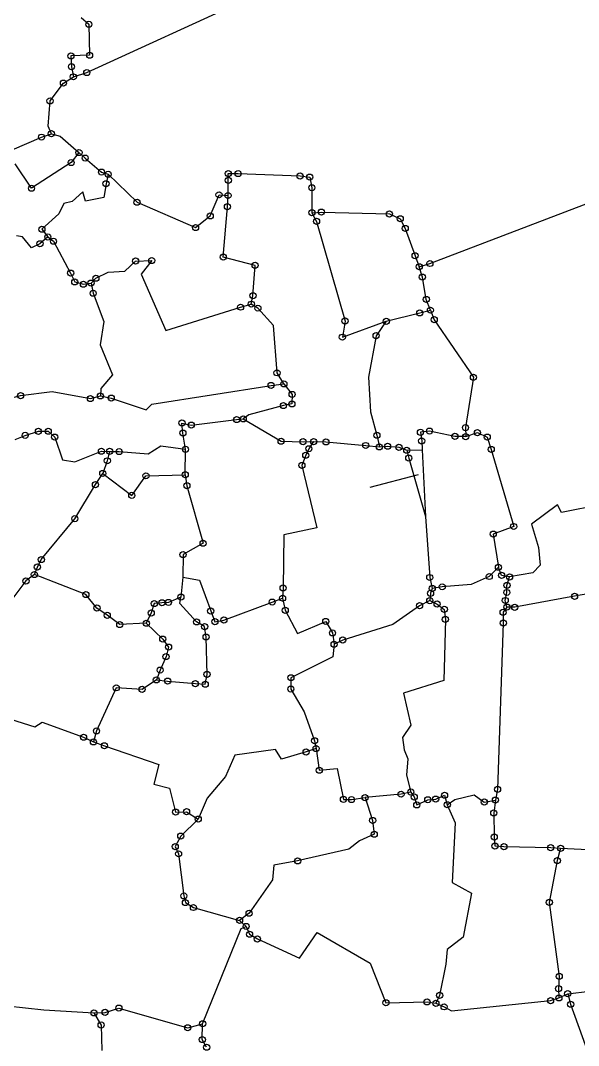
# Model space of a CAD drawing. Header units: metres. Extents: x 260291 to 263275, y 2164777 to 2168005.
# Drawn here: x 261115 to 261575, y 2166214 to 2167058 of the extents above; entities that cross this region are included whole.
import ezdxf

# ---------------------------------------------------------------- set-up
doc = ezdxf.new("R2010")
doc.units = ezdxf.units.M
doc.layers.add('POLY_PARCEL', color=6, linetype='Continuous')
doc.layers.add('SYM_STONE', color=1, linetype='Continuous')
doc.dimstyles.get("Standard").update_dxf_attribs({"dimtxt": 0.18, "dimasz": 0.18, "dimexe": 0.18, "dimexo": 0.0625, "dimgap": 0.09, "dimtad": 0, "dimtih": 1, "dimtoh": 1, "dimdec": 4, "dimzin": 0, "dimdsep": 46, "dimtxsty": 'Standard', "dimcen": 0.09, "dimadec": 0, "dimazin": 0, "dimtfac": 1, "dimtdec": 4, "dimtofl": 0, "dimtmove": 0, "dimatfit": 3, "dimfxl": 1, "dimtolj": 1, "dimtzin": 0, "dimarcsym": 0})

msp = doc.modelspace()

# ---------------------------------------------------------------- linework, layer by layer
at = {"layer": 'POLY_PARCEL'}
for p, q in [((261169.83, 2167015.34), (261302.04, 2167076.18)), ((261165.24, 2167060.81), (261171.5, 2167055.15)), ((261171.5, 2167055.15), (261172.07, 2167029.62)), ((261172.07, 2167029.62), (261156.69, 2167029.09)), ((261156.69, 2167029.09), (261157.19, 2167020.11)), ((261157.19, 2167020.11), (261158.73, 2167011.82)), ((261158.73, 2167011.82), (261169.83, 2167015.34)), ((261139.49, 2166992.02), (261150.56, 2167006.63)), ((261150.56, 2167006.63), (261158.73, 2167011.82)), ((261137.87, 2166971.3), (261139.49, 2166992.02)), ((261132.48, 2166962.11), (261140.6, 2166964.98)), ((261140.6, 2166964.98), (261137.87, 2166971.3)), ((261140.6, 2166964.98), (261147.73, 2166963.03)), ((261080.84, 2166939.79), (261132.48, 2166962.11)), ((261147.73, 2166963.03), (261163.38, 2166949.45)), ((261163.38, 2166949.45), (261156.93, 2166941.18)), ((261163.38, 2166949.45), (261168.48, 2166944.87)), ((261124.22, 2166920.06), (261110.68, 2166940.04)), ((261156.93, 2166941.18), (261124.22, 2166920.06)), ((261168.48, 2166944.87), (261181.94, 2166933.3)), ((261181.94, 2166933.3), (261187.45, 2166931.57)), ((261187.45, 2166931.57), (261185.67, 2166923.74)), ((261187.45, 2166931.57), (261211.22, 2166908.49)), ((261286.52, 2166926.56), (261286.47, 2166932.11)), ((261286.47, 2166932.11), (261294.62, 2166932.11)), ((261294.62, 2166932.11), (261345.64, 2166930.11)), ((261345.64, 2166930.11), (261353.6, 2166929.22)), ((261185.67, 2166923.74), (261183.99, 2166912.32)), ((261286.34, 2166914.04), (261286.52, 2166926.56)), ((261353.6, 2166929.22), (261355.38, 2166920.41)), ((261452.76, 2166858), (261636.42, 2166928.28)), ((261166.53, 2166916.99), (261157.85, 2166909.13)), ((261168.87, 2166909.43), (261166.53, 2166916.99)), ((261271.62, 2166897.26), (261278.86, 2166914.59)), ((261278.86, 2166914.59), (261286.34, 2166914.04)), ((261285.78, 2166904.74), (261286.34, 2166914.04)), ((261355.38, 2166920.41), (261355.47, 2166899.83)), ((261150.82, 2166907.31), (261146.87, 2166898.81)), ((261157.85, 2166909.13), (261150.82, 2166907.31)), ((261183.99, 2166912.32), (261168.87, 2166909.43)), ((261211.22, 2166908.49), (261259.5, 2166887.61)), ((261282.29, 2166863.3), (261285.78, 2166904.74)), ((261146.87, 2166898.81), (261132.8, 2166886.23)), ((261259.5, 2166887.61), (261271.62, 2166897.26)), ((261355.47, 2166899.83), (261363.28, 2166900.38)), ((261355.47, 2166899.83), (261359.25, 2166892.73)), ((261363.28, 2166900.38), (261419.33, 2166898.81)), ((261419.33, 2166898.81), (261428.29, 2166894.85)), ((261359.25, 2166892.73), (261382.77, 2166810.63)), ((261428.29, 2166894.85), (261432.42, 2166886.89)), ((261116.92, 2166880), (261111.89, 2166880.83)), ((261124.3, 2166871.02), (261116.92, 2166880)), ((261137.68, 2166879.86), (261131.22, 2166874.29)), ((261132.8, 2166886.23), (261137.68, 2166879.86)), ((261137.68, 2166879.86), (261142.36, 2166876.36)), ((261432.42, 2166886.89), (261440.53, 2166864.35)), ((261131.22, 2166874.29), (261124.3, 2166871.02)), ((261142.36, 2166876.36), (261156.48, 2166850.11)), ((261308.57, 2166856.47), (261282.29, 2166863.3)), ((261440.53, 2166864.35), (261443.92, 2166855.33)), ((261201.31, 2166851.64), (261210.09, 2166860.04)), ((261210.09, 2166860.04), (261223.36, 2166860.47)), ((261223.36, 2166860.47), (261214.7, 2166849.2)), ((261306.86, 2166831.46), (261308.57, 2166856.47)), ((261443.92, 2166855.33), (261452.76, 2166858)), ((261446.54, 2166846.83), (261443.92, 2166855.33)), ((261156.48, 2166850.11), (261159.91, 2166842.87)), ((261173.32, 2166841.87), (261177.35, 2166845.9)), ((261177.35, 2166845.9), (261187.32, 2166850.87)), ((261187.32, 2166850.87), (261201.31, 2166851.64)), ((261214.7, 2166849.2), (261235.08, 2166802.87)), ((261449.76, 2166828.37), (261446.54, 2166846.83)), ((261159.91, 2166842.87), (261167.03, 2166840.93)), ((261167.03, 2166840.93), (261173.32, 2166841.87)), ((261173.32, 2166841.87), (261175.08, 2166833.5)), ((261175.08, 2166833.5), (261183.94, 2166810.34)), ((261305.46, 2166824.51), (261306.86, 2166831.46)), ((261235.08, 2166802.87), (261296.62, 2166822.02)), ((261296.62, 2166822.02), (261305.46, 2166824.51)), ((261310.87, 2166821.21), (261305.46, 2166824.51)), ((261323.81, 2166806.92), (261310.87, 2166821.21)), ((261453.19, 2166819.56), (261449.76, 2166828.37)), ((261416.78, 2166810.4), (261444.39, 2166817.34)), ((261444.39, 2166817.34), (261453.19, 2166819.56)), ((261453.19, 2166819.56), (261456.34, 2166811.7)), ((261183.94, 2166810.34), (261180.98, 2166790.94)), ((261326.67, 2166767.92), (261323.81, 2166806.92)), ((261382.77, 2166810.63), (261380.57, 2166797.32)), ((261380.57, 2166797.32), (261416.78, 2166810.4)), ((261416.78, 2166810.4), (261408.37, 2166798.53)), ((261456.34, 2166811.7), (261488.64, 2166764.29)), ((261408.37, 2166798.53), (261402.04, 2166764.3)), ((261180.98, 2166790.94), (261190.97, 2166766.2)), ((261190.97, 2166766.2), (261181.37, 2166755.11)), ((261332.32, 2166758.85), (261326.67, 2166767.92)), ((261402.04, 2166764.3), (261403.84, 2166735.93)), ((261488.64, 2166764.29), (261482.09, 2166722.77)), ((261181.37, 2166755.11), (261181.04, 2166748.89)), ((261223.58, 2166742.13), (261321.76, 2166757.52)), ((261321.76, 2166757.52), (261332.32, 2166758.85)), ((261332.32, 2166758.85), (261339.15, 2166750.14)), ((261105.03, 2166746.64), (261115.17, 2166749.15)), ((261115.17, 2166749.15), (261141.36, 2166752.48)), ((261141.36, 2166752.48), (261172.81, 2166746.73)), ((261172.81, 2166746.73), (261181.04, 2166748.89)), ((261181.04, 2166748.89), (261189.96, 2166747.13)), ((261189.96, 2166747.13), (261218.79, 2166737.56)), ((261339.15, 2166750.14), (261338.98, 2166742.35)), ((261218.79, 2166737.56), (261223.58, 2166742.13)), ((261331.93, 2166740.95), (261303.31, 2166733.39)), ((261338.98, 2166742.35), (261331.93, 2166740.95)), ((261403.84, 2166735.93), (261409.01, 2166716.52)), ((261255.91, 2166724.85), (261293.38, 2166729.42)), ((261293.38, 2166729.42), (261298.78, 2166729.98)), ((261303.31, 2166733.39), (261298.78, 2166729.98)), ((261298.78, 2166729.98), (261330.03, 2166711.59)), ((261119.01, 2166716.39), (261129.97, 2166719.74)), ((261129.97, 2166719.74), (261138.05, 2166719.79)), ((261138.05, 2166719.79), (261143.34, 2166714.96)), ((261249.03, 2166718.28), (261248.31, 2166726.59)), ((261248.31, 2166726.59), (261255.91, 2166724.85)), ((261452.4, 2166719.91), (261444.97, 2166718.91)), ((261444.97, 2166718.91), (261445.99, 2166711.88)), ((261473.35, 2166715.57), (261452.4, 2166719.91)), ((261482.09, 2166722.77), (261482.32, 2166715.37)), ((261110.7, 2166713.12), (261119.01, 2166716.39)), ((261143.34, 2166714.96), (261149.89, 2166696.21)), ((261251.21, 2166705), (261249.03, 2166718.28)), ((261330.03, 2166711.59), (261348.21, 2166711.19)), ((261348.21, 2166711.19), (261356.85, 2166711.23)), ((261356.85, 2166711.23), (261352.92, 2166705.38)), ((261356.85, 2166711.23), (261366.95, 2166711.01)), ((261366.95, 2166711.01), (261399.88, 2166708.06)), ((261409.01, 2166716.52), (261411.08, 2166706.92)), ((261445.99, 2166711.88), (261446.38, 2166704.41)), ((261482.32, 2166715.37), (261473.35, 2166715.57)), ((261482.32, 2166715.37), (261491.94, 2166718.67)), ((261491.94, 2166718.67), (261500.05, 2166714.99)), ((261500.05, 2166714.99), (261503.33, 2166704.79)), ((261159.96, 2166694.65), (261181.92, 2166703.37)), ((261181.92, 2166703.37), (261188.65, 2166703.22)), ((261188.65, 2166703.22), (261186.71, 2166695.43)), ((261188.65, 2166703.22), (261196.51, 2166703.05)), ((261196.51, 2166703.05), (261220.37, 2166701.19)), ((261220.37, 2166701.19), (261230.84, 2166707.91)), ((261230.84, 2166707.91), (261251.21, 2166705)), ((261250.97, 2166683.92), (261251.21, 2166705)), ((261352.92, 2166705.38), (261350.39, 2166700.01)), ((261399.88, 2166708.06), (261411.08, 2166706.92)), ((261411.08, 2166706.92), (261417.83, 2166707.44)), ((261417.83, 2166707.44), (261427.24, 2166706.57)), ((261427.24, 2166706.57), (261433.7, 2166704.18)), ((261433.7, 2166704.18), (261446.38, 2166704.41)), ((261433.7, 2166704.18), (261435.35, 2166697.65)), ((261446.38, 2166704.41), (261449.24, 2166649.6)), ((261503.33, 2166704.79), (261521.84, 2166641.32)), ((261149.89, 2166696.21), (261159.96, 2166694.65)), ((261186.71, 2166695.43), (261182.97, 2166685)), ((261350.39, 2166700.01), (261347.19, 2166691.64)), ((261435.35, 2166697.65), (261449.24, 2166649.6)), ((261347.19, 2166691.64), (261359.51, 2166640.13)), ((261176.92, 2166675.79), (261182.97, 2166685)), ((261182.97, 2166685), (261206.94, 2166666.97)), ((261206.94, 2166666.97), (261218.6, 2166683.06)), ((261218.6, 2166683.06), (261250.97, 2166683.92)), ((261250.97, 2166683.92), (261252.34, 2166674.94)), ((261159.94, 2166647.74), (261176.92, 2166675.79)), ((261252.34, 2166674.94), (261265.73, 2166627.54)), ((261601.98, 2166661), (261561.27, 2166652.93)), ((261557.9, 2166659.23), (261536.5, 2166643.34)), ((261561.27, 2166652.93), (261557.9, 2166659.23)), ((261132.32, 2166614.08), (261159.94, 2166647.74)), ((261449.24, 2166649.6), (261452.64, 2166599.3)), ((261536.5, 2166643.34), (261542.32, 2166624.14)), ((261332.22, 2166634.39), (261331.72, 2166590.69)), ((261359.51, 2166640.13), (261332.22, 2166634.39)), ((261521.84, 2166641.32), (261504.94, 2166635.07)), ((261504.94, 2166635.07), (261509.22, 2166607.73)), ((261265.73, 2166627.54), (261249.16, 2166618.17)), ((261249.16, 2166618.17), (261248.95, 2166599.48)), ((261542.32, 2166624.14), (261543.56, 2166609.32)), ((261129.06, 2166607.92), (261132.32, 2166614.08)), ((261543.56, 2166609.32), (261537.58, 2166603.22)), ((261126.59, 2166601.75), (261119.65, 2166596.45)), ((261126.59, 2166601.75), (261129.06, 2166607.92)), ((261169.11, 2166585.25), (261126.59, 2166601.75)), ((261509.22, 2166607.73), (261501.65, 2166600.11)), ((261511.8, 2166601.05), (261509.22, 2166607.73)), ((261518.4, 2166599.74), (261511.8, 2166601.05)), ((261537.58, 2166603.22), (261518.4, 2166599.74)), ((261119.65, 2166596.45), (261108.82, 2166582.28)), ((261248.95, 2166599.48), (261247.42, 2166583.17)), ((261248.95, 2166599.48), (261262.83, 2166597.04)), ((261262.83, 2166597.04), (261272, 2166571.72)), ((261452.64, 2166599.3), (261454.69, 2166590.29)), ((261486.69, 2166593.42), (261462.87, 2166591.6)), ((261501.65, 2166600.11), (261486.69, 2166593.42)), ((261516.18, 2166586.94), (261516.3, 2166592.78)), ((261516.3, 2166592.78), (261518.4, 2166599.74)), ((261178.23, 2166574.16), (261169.11, 2166585.25)), ((261331.72, 2166590.69), (261331.24, 2166582.26)), ((261453.25, 2166586.29), (261452.67, 2166580.25)), ((261454.69, 2166590.29), (261453.25, 2166586.29)), ((261462.87, 2166591.6), (261454.69, 2166590.29)), ((261514.86, 2166580.35), (261516.18, 2166586.94)), ((261572.05, 2166583.79), (261522.73, 2166574.73)), ((261583.01, 2166585.88), (261572.05, 2166583.79)), ((261225.48, 2166577.8), (261222.97, 2166570.07)), ((261231.73, 2166578.45), (261225.48, 2166577.8)), ((261237.19, 2166578.72), (261231.73, 2166578.45)), ((261247.42, 2166583.17), (261237.19, 2166578.72)), ((261246.62, 2166577.86), (261247.42, 2166583.17)), ((261260.33, 2166562.74), (261246.62, 2166577.86)), ((261282.89, 2166564.25), (261322.66, 2166579)), ((261322.66, 2166579), (261331.24, 2166582.26)), ((261331.24, 2166582.26), (261333.44, 2166572.27)), ((261444.25, 2166576.05), (261422.08, 2166560.44)), ((261452.67, 2166580.25), (261444.25, 2166576.05)), ((261452.67, 2166580.25), (261458.67, 2166577.43)), ((261458.67, 2166577.43), (261464.64, 2166573.04)), ((261516.3, 2166574.87), (261514.86, 2166580.35)), ((261186.67, 2166568.13), (261178.23, 2166574.16)), ((261197.03, 2166560.51), (261186.67, 2166568.13)), ((261222.97, 2166570.07), (261218.89, 2166561.59)), ((261272, 2166571.72), (261275.43, 2166562.89)), ((261333.44, 2166572.27), (261343.43, 2166553.06)), ((261464.64, 2166573.04), (261465.47, 2166564.73)), ((261516.3, 2166574.87), (261513.09, 2166570.66)), ((261513.09, 2166570.66), (261513.29, 2166561.7)), ((261522.73, 2166574.73), (261516.3, 2166574.87)), ((261218.89, 2166561.59), (261197.03, 2166560.51)), ((261218.89, 2166561.59), (261232.49, 2166548.52)), ((261266.99, 2166558.82), (261260.33, 2166562.74)), ((261268.16, 2166550.17), (261266.99, 2166558.82)), ((261275.43, 2166562.89), (261282.89, 2166564.25)), ((261343.43, 2166553.06), (261366.89, 2166563.1)), ((261366.89, 2166563.1), (261372.42, 2166553.64)), ((261422.08, 2166560.44), (261380.89, 2166547.79)), ((261465.47, 2166564.73), (261464.15, 2166514.31)), ((261513.29, 2166561.7), (261508.55, 2166424.76)), ((261268.97, 2166519.42), (261268.16, 2166550.17)), ((261372.42, 2166553.64), (261373.73, 2166544.26)), ((261232.49, 2166548.52), (261237.21, 2166541.95)), ((261237.21, 2166541.95), (261235.15, 2166534.17)), ((261373.73, 2166544.26), (261372.6, 2166534.04)), ((261380.89, 2166547.79), (261373.73, 2166544.26)), ((261235.15, 2166534.17), (261230.32, 2166522.96)), ((261372.6, 2166534.04), (261338.12, 2166516.7)), ((261230.32, 2166522.96), (261227.18, 2166514.94)), ((261267.45, 2166511.37), (261268.97, 2166519.42)), ((261338.12, 2166516.7), (261338.07, 2166507.36)), ((261194.1, 2166508.38), (261177.81, 2166472.88)), ((261215.4, 2166507.11), (261194.1, 2166508.38)), ((261227.18, 2166514.94), (261215.4, 2166507.11)), ((261227.18, 2166514.94), (261236.47, 2166513.93)), ((261236.47, 2166513.93), (261259.36, 2166511.82)), ((261259.36, 2166511.82), (261267.45, 2166511.37)), ((261464.15, 2166514.31), (261430.93, 2166504.05)), ((261338.07, 2166507.36), (261349.13, 2166488.73)), ((261430.93, 2166504.05), (261436.98, 2166477.69)), ((261106.96, 2166482.58), (261126.84, 2166476.29)), ((261349.13, 2166488.73), (261357.67, 2166464.73)), ((261126.84, 2166476.29), (261133.12, 2166480.22)), ((261133.12, 2166480.22), (261167.18, 2166467.68)), ((261436.98, 2166477.69), (261430.25, 2166467.52)), ((261167.18, 2166467.68), (261175.33, 2166463.84)), ((261177.81, 2166472.88), (261175.33, 2166463.84)), ((261430.25, 2166467.52), (261431.6, 2166457.4)), ((261175.33, 2166463.84), (261184.39, 2166460.63)), ((261184.39, 2166460.63), (261229.35, 2166445.24)), ((261325.37, 2166457.6), (261291.76, 2166452.9)), ((261330.32, 2166449.65), (261325.37, 2166457.6)), ((261358.89, 2166458.38), (261350.68, 2166455.54)), ((261357.67, 2166464.73), (261358.89, 2166458.38)), ((261358.89, 2166458.38), (261361.56, 2166440.51)), ((261431.6, 2166457.4), (261434.58, 2166449.94)), ((261291.76, 2166452.9), (261284.13, 2166435.28)), ((261350.68, 2166455.54), (261330.32, 2166449.65)), ((261434.58, 2166449.94), (261433.5, 2166436.29)), ((261229.35, 2166445.24), (261225.08, 2166429.05)), ((261361.56, 2166440.51), (261376.22, 2166441.79)), ((261376.22, 2166441.79), (261381.48, 2166416.46)), ((261284.13, 2166435.28), (261269.11, 2166417.52)), ((261433.5, 2166436.29), (261437.02, 2166422.54)), ((261225.08, 2166429.05), (261238.14, 2166425.83)), ((261238.14, 2166425.83), (261243.09, 2166406.02)), ((261508.55, 2166424.76), (261506.81, 2166415.85)), ((261269.11, 2166417.52), (261261.72, 2166400.24)), ((261381.48, 2166416.46), (261388.09, 2166416.31)), ((261388.09, 2166416.31), (261399.3, 2166417.91)), ((261428.99, 2166420.77), (261399.3, 2166417.91)), ((261399.3, 2166417.91), (261405.52, 2166399.09)), ((261437.02, 2166422.54), (261428.99, 2166420.77)), ((261437.02, 2166422.54), (261439.85, 2166418.44)), ((261439.85, 2166418.44), (261441.95, 2166411.9)), ((261441.95, 2166411.9), (261451.02, 2166416.18)), ((261451.02, 2166416.18), (261457.54, 2166416.71)), ((261457.54, 2166416.71), (261464.8, 2166419.92)), ((261464.8, 2166419.92), (261467.1, 2166412.02)), ((261467.1, 2166412.02), (261473.38, 2166416.34)), ((261473.38, 2166416.34), (261489.14, 2166420.2)), ((261489.14, 2166420.2), (261497.61, 2166414.3)), ((261497.61, 2166414.3), (261506.81, 2166415.85)), ((261506.81, 2166415.85), (261505.42, 2166405.37)), ((261467.1, 2166412.02), (261473.62, 2166397.09)), ((261243.09, 2166406.02), (261252.07, 2166406.32)), ((261261.72, 2166400.24), (261247.31, 2166386.23)), ((261252.07, 2166406.32), (261261.72, 2166400.24)), ((261405.52, 2166399.09), (261406.83, 2166387.77)), ((261505.42, 2166405.37), (261505.77, 2166385.51)), ((261473.62, 2166397.09), (261471.21, 2166348.04)), ((261247.31, 2166386.23), (261242.72, 2166377.53)), ((261394.63, 2166382.19), (261385.9, 2166375.37)), ((261406.83, 2166387.77), (261394.63, 2166382.19)), ((261505.77, 2166385.51), (261506.38, 2166378.1)), ((261242.72, 2166377.53), (261245.52, 2166371.61)), ((261385.9, 2166375.37), (261343.69, 2166365.78)), ((261506.38, 2166378.1), (261513.78, 2166377.55)), ((261513.78, 2166377.55), (261552.35, 2166376.71)), ((261552.35, 2166376.71), (261560.53, 2166376.15)), ((261560.53, 2166376.15), (261557.78, 2166366.09)), ((261560.53, 2166376.15), (261619.73, 2166373.7)), ((261245.52, 2166371.61), (261249.83, 2166336.99)), ((261343.69, 2166365.78), (261323.93, 2166362.31)), ((261557.78, 2166366.09), (261551.18, 2166331.58)), ((261323.93, 2166362.31), (261323.08, 2166350.26)), ((261323.08, 2166350.26), (261303.68, 2166322.65)), ((261471.21, 2166348.04), (261486.95, 2166339.18)), ((261486.95, 2166339.18), (261480.11, 2166303.01)), ((261249.83, 2166336.99), (261251.18, 2166331.43)), ((261251.18, 2166331.43), (261257.77, 2166327.38)), ((261551.18, 2166331.58), (261559.41, 2166270.67)), ((261257.77, 2166327.38), (261295.78, 2166316.78)), ((261303.68, 2166322.65), (261295.78, 2166316.78)), ((261295.78, 2166316.78), (261301.22, 2166311.78)), ((261265.35, 2166231.61), (261297.17, 2166310.14)), ((261297.17, 2166310.14), (261301.22, 2166311.78)), ((261301.22, 2166311.78), (261304.01, 2166305.37)), ((261304.01, 2166305.37), (261310.45, 2166301.48)), ((261345.25, 2166285.58), (261359.89, 2166306.76)), ((261359.89, 2166306.76), (261403.46, 2166281.55)), ((261310.45, 2166301.48), (261345.25, 2166285.58)), ((261480.11, 2166303.01), (261467.09, 2166292.76)), ((261467.09, 2166292.76), (261465.93, 2166280.68)), ((261403.46, 2166281.55), (261416.44, 2166248.86)), ((261465.93, 2166280.68), (261460.77, 2166255.01)), ((261559.41, 2166270.67), (261558.8, 2166260.56)), ((261460.77, 2166255.01), (261457.69, 2166248.46)), ((261558.8, 2166260.56), (261559.13, 2166252.94)), ((261559.13, 2166252.94), (261566.38, 2166256.36)), ((261566.38, 2166256.36), (261584.48, 2166258.45)), ((261566.38, 2166256.36), (261568.8, 2166247.68)), ((261104.07, 2166246.5), (261134.28, 2166243.13)), ((261416.44, 2166248.86), (261450.38, 2166249.59)), ((261450.38, 2166249.59), (261457.69, 2166248.46)), ((261457.69, 2166248.46), (261464.48, 2166245.54)), ((261470.44, 2166242.32), (261552.23, 2166250.64)), ((261552.23, 2166250.64), (261559.13, 2166252.94)), ((261568.8, 2166247.68), (261637.6, 2166055.33)), ((261134.28, 2166243.13), (261175.74, 2166240.53)), ((261175.74, 2166240.53), (261184.94, 2166241.01)), ((261175.74, 2166240.53), (261181.65, 2166230.55)), ((261184.94, 2166241.01), (261196.25, 2166244.5)), ((261196.25, 2166244.5), (261253.07, 2166228.32)), ((261464.48, 2166245.54), (261470.44, 2166242.32)), ((261181.65, 2166230.55), (261182.22, 2166209.47)), ((261253.07, 2166228.32), (261265.35, 2166231.61)), ((261265.07, 2166218.57), (261265.35, 2166231.61)), ((261268.63, 2166212.27), (261265.07, 2166218.57))]:
    msp.add_line(p, q, dxfattribs=at)
at = {"layer": 'SYM_STONE'}
for centre in [(261171.5, 2167055.15), (261156.69, 2167029.09), (261172.07, 2167029.62), (261157.19, 2167020.11), (261169.83, 2167015.34), (261150.56, 2167006.63), (261158.73, 2167011.82), (261139.49, 2166992.02), (261132.48, 2166962.11), (261140.6, 2166964.98), (261163.38, 2166949.45), (261168.48, 2166944.87), (261156.93, 2166941.18), (261181.94, 2166933.3), (261187.45, 2166931.57), (261286.47, 2166932.11), (261294.62, 2166932.11), (261345.64, 2166930.11), (261353.6, 2166929.22), (261124.22, 2166920.06), (261185.67, 2166923.74), (261286.52, 2166926.56), (261355.38, 2166920.41), (261278.86, 2166914.59), (261286.34, 2166914.04), (261211.22, 2166908.49), (261285.78, 2166904.74), (261271.62, 2166897.26), (261355.47, 2166899.83), (261363.28, 2166900.38), (261419.33, 2166898.81), (261428.29, 2166894.85), (261132.8, 2166886.23), (261259.5, 2166887.61), (261359.25, 2166892.73), (261432.42, 2166886.89), (261137.68, 2166879.86), (261131.22, 2166874.29), (261142.36, 2166876.36), (261210.09, 2166860.04), (261223.36, 2166860.47), (261282.29, 2166863.3), (261440.53, 2166864.35), (261308.57, 2166856.47), (261443.92, 2166855.33), (261452.76, 2166858), (261156.48, 2166850.11), (261177.35, 2166845.9), (261446.54, 2166846.83), (261159.91, 2166842.87), (261167.03, 2166840.93), (261173.32, 2166841.87), (261175.08, 2166833.5), (261306.86, 2166831.46), (261449.76, 2166828.37), (261296.62, 2166822.02), (261305.46, 2166824.51), (261310.87, 2166821.21), (261453.19, 2166819.56), (261382.77, 2166810.63), (261416.78, 2166810.4), (261444.39, 2166817.34), (261456.34, 2166811.7), (261380.57, 2166797.32), (261408.37, 2166798.53), (261326.67, 2166767.92), (261332.32, 2166758.85), (261488.64, 2166764.29), (261321.76, 2166757.52), (261339.15, 2166750.14), (261115.17, 2166749.15), (261172.81, 2166746.73), (261181.04, 2166748.89), (261189.96, 2166747.13), (261338.98, 2166742.35), (261331.93, 2166740.95), (261248.31, 2166726.59), (261255.91, 2166724.85), (261293.38, 2166729.42), (261298.78, 2166729.98), (261119.01, 2166716.39), (261129.97, 2166719.74), (261138.05, 2166719.79), (261249.03, 2166718.28), (261409.01, 2166716.52), (261444.97, 2166718.91), (261452.4, 2166719.91), (261482.09, 2166722.77), (261491.94, 2166718.67), (261143.34, 2166714.96), (261330.03, 2166711.59), (261348.21, 2166711.19), (261356.85, 2166711.23), (261366.95, 2166711.01), (261399.88, 2166708.06), (261445.99, 2166711.88), (261473.35, 2166715.57), (261482.32, 2166715.37), (261500.05, 2166714.99), (261181.92, 2166703.37), (261188.65, 2166703.22), (261196.51, 2166703.05), (261251.21, 2166705), (261350.39, 2166700.01), (261352.92, 2166705.38), (261411.08, 2166706.92), (261417.83, 2166707.44), (261427.24, 2166706.57), (261433.7, 2166704.18), (261503.33, 2166704.79), (261186.71, 2166695.43), (261347.19, 2166691.64), (261435.35, 2166697.65), (261182.97, 2166685), (261218.6, 2166683.06), (261250.97, 2166683.92), (261176.92, 2166675.79), (261252.34, 2166674.94), (261206.94, 2166666.97), (261159.94, 2166647.74), (261521.84, 2166641.32), (261504.94, 2166635.07), (261265.73, 2166627.54), (261249.16, 2166618.17), (261129.06, 2166607.92), (261132.32, 2166614.08), (261509.22, 2166607.73), (261126.59, 2166601.75), (261452.64, 2166599.3), (261501.65, 2166600.11), (261511.8, 2166601.05), (261518.4, 2166599.74), (261119.65, 2166596.45), (261331.72, 2166590.69), (261454.69, 2166590.29), (261462.87, 2166591.6), (261516.3, 2166592.78), (261169.11, 2166585.25), (261247.42, 2166583.17), (261331.24, 2166582.26), (261453.25, 2166586.29), (261516.18, 2166586.94), (261572.05, 2166583.79), (261178.23, 2166574.16), (261225.48, 2166577.8), (261231.73, 2166578.45), (261237.19, 2166578.72), (261322.66, 2166579), (261444.25, 2166576.05), (261452.67, 2166580.25), (261458.67, 2166577.43), (261464.64, 2166573.04), (261514.86, 2166580.35), (261516.3, 2166574.87), (261522.73, 2166574.73), (261186.67, 2166568.13), (261222.97, 2166570.07), (261272, 2166571.72), (261333.44, 2166572.27), (261465.47, 2166564.73), (261513.09, 2166570.66), (261197.03, 2166560.51), (261218.89, 2166561.59), (261260.33, 2166562.74), (261266.99, 2166558.82), (261275.43, 2166562.89), (261282.89, 2166564.25), (261366.89, 2166563.1), (261513.29, 2166561.7), (261232.49, 2166548.52), (261268.16, 2166550.17), (261372.42, 2166553.64), (261380.89, 2166547.79), (261237.21, 2166541.95), (261373.73, 2166544.26), (261235.15, 2166534.17), (261230.32, 2166522.96), (261227.18, 2166514.94), (261236.47, 2166513.93), (261268.97, 2166519.42), (261338.12, 2166516.7), (261194.1, 2166508.38), (261215.4, 2166507.11), (261259.36, 2166511.82), (261267.45, 2166511.37), (261338.07, 2166507.36), (261177.81, 2166472.88), (261167.18, 2166467.68), (261175.33, 2166463.84), (261357.67, 2166464.73), (261184.39, 2166460.63), (261350.68, 2166455.54), (261358.89, 2166458.38), (261361.56, 2166440.51), (261428.99, 2166420.77), (261437.02, 2166422.54), (261508.55, 2166424.76), (261381.48, 2166416.46), (261388.09, 2166416.31), (261399.3, 2166417.91), (261439.85, 2166418.44), (261451.02, 2166416.18), (261457.54, 2166416.71), (261464.8, 2166419.92), (261497.61, 2166414.3), (261506.81, 2166415.85), (261243.09, 2166406.02), (261252.07, 2166406.32), (261441.95, 2166411.9), (261467.1, 2166412.02), (261505.42, 2166405.37), (261261.72, 2166400.24), (261405.52, 2166399.09), (261406.83, 2166387.77), (261247.31, 2166386.23), (261505.77, 2166385.51), (261242.72, 2166377.53), (261245.52, 2166371.61), (261506.38, 2166378.1), (261513.78, 2166377.55), (261552.35, 2166376.71), (261560.53, 2166376.15), (261343.69, 2166365.78), (261557.78, 2166366.09), (261249.83, 2166336.99), (261251.18, 2166331.43), (261551.18, 2166331.58), (261257.77, 2166327.38), (261303.68, 2166322.65), (261295.78, 2166316.78), (261301.22, 2166311.78), (261304.01, 2166305.37), (261310.45, 2166301.48), (261559.41, 2166270.67), (261558.8, 2166260.56), (261460.77, 2166255.01), (261559.13, 2166252.94), (261566.38, 2166256.36), (261196.25, 2166244.5), (261416.44, 2166248.86), (261450.38, 2166249.59), (261457.69, 2166248.46), (261464.48, 2166245.54), (261552.23, 2166250.64), (261568.8, 2166247.68), (261175.74, 2166240.53), (261184.94, 2166241.01), (261181.65, 2166230.55), (261253.07, 2166228.32), (261265.35, 2166231.61), (261265.07, 2166218.57), (261268.63, 2166212.27)]:
    msp.add_circle(centre, 2.52, dxfattribs=at)

# ---------------------------------------------------------------- leaders
msp.add_leader([(261403.54, 2166673.79), (261443.25, 2166684.1)], dimstyle='Standard', override={"dimtxt": 2.5, "dimasz": 2.5, "dimexe": 1.25, "dimexo": 0.625, "dimgap": 0.625, "dimtad": 1, "dimtih": 0, "dimtoh": 0, "dimzin": 8, "dimcen": 2.5, "dimtofl": 1})

doc.saveas('drawing.dxf')
